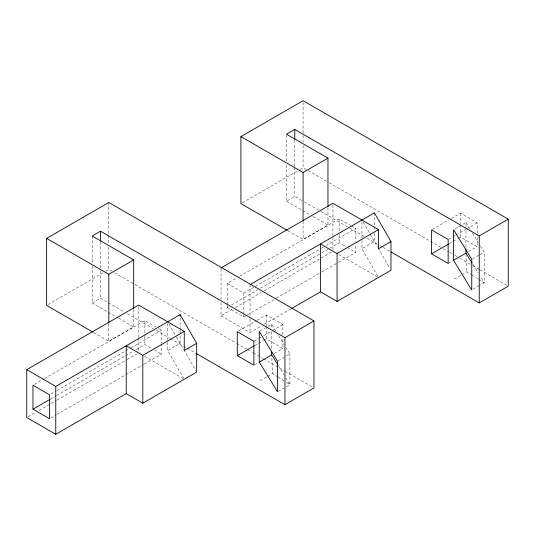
<?xml version="1.0" encoding="UTF-8"?>
<svg xmlns="http://www.w3.org/2000/svg" width="535" height="535" viewBox="0 0 535 535"><rect width="100%" height="100%" fill="white"/><g stroke="black" fill="none" stroke-linecap="round" stroke-linejoin="round"><path stroke-width="0.4" stroke-dasharray="2.67 2.01" d="M465.952 247.33L465.965 227.475M465.972 226.646L465.972 222.513L462.521 224.506M480.303 245.826L484.208 252.186L484.182 282.794L480.035 285.188M48.076 304.555L103.021 272.83M105.91 271.165L108.799 269.493L111.688 271.165M242.355 202.772L299.466 169.802M300.188 169.381L303.084 167.716L307.418 170.217M92.221 265.768L92.221 302.997L100.513 298.209L107.742 302.382M286.506 164.82L286.506 201.213L294.792 196.432L303.472 201.441M93.618 332.516L108.799 341.283L133.67 326.925L133.67 309.551M34.414 384.397L43.796 378.981M44.519 378.566L144.878 320.625L155.692 326.865M287.904 230.739L303.084 239.499L327.955 225.141L327.955 206.945M227.248 304.91L227.248 283.456L236.637 278.033M239.526 276.368L339.157 218.842L350.692 225.502M50.992 393.974L56.041 391.052M56.763 390.637L130.413 348.118M131.129 347.703L161.456 330.195L161.456 343.396M51.019 398.742L56.068 395.826M56.79 395.412L133.322 351.221M136.211 349.556L144.878 344.553L151.365 348.298M28.194 416.705L36.139 412.124M39.022 410.452L56.349 400.447M57.071 400.033L126.387 360.015M127.109 359.6L137.214 353.762M227.248 283.456L243.826 293.026L254.66 286.773M255.382 286.359L321.08 248.427M321.802 248.006L325.414 245.926M326.136 245.505L355.735 228.418L355.735 241.619M227.248 305.732L227.248 307.384L228.692 306.548M231.581 304.883L257.576 289.876M260.458 288.211L321.107 253.195M321.829 252.781L329.052 248.608M329.774 248.193L339.157 242.776L346.366 246.936M221.035 302.556L221.035 315.757L232.585 309.09M235.474 307.424L261.461 292.418M264.35 290.752L331.499 251.985M50.992 417.902L56.041 414.986M56.763 414.565L143.407 364.549M144.129 364.128L161.456 354.123L161.456 344.226M183.839 378.533L167.676 350.539L180.108 343.356L180.108 335.151M227.248 307.384L243.826 316.954L246.715 315.289M247.437 314.874L275.599 298.617M276.321 298.196L321.08 272.355M321.802 271.94L337.685 262.765M338.408 262.351L355.735 252.346L355.735 244.916M377.703 276.033L361.954 248.755L374.386 241.579L374.386 231.729M238.704 330.891L256.399 320.679M257.101 320.271L266.303 314.961L282.881 324.531L282.881 335.258M221.035 315.757L250.046 332.509L261.548 325.868M264.424 324.21L291.027 308.849M432.28 229.522L448.557 220.126M451.386 218.487L460.588 213.177L477.166 222.754L477.166 233.481M259.95 331.071L265.474 327.881M268.236 326.283L271.693 324.29L276.033 331.359M253.871 341.283L258.117 338.829M258.82 338.421L260.946 337.197M263.775 335.565L271.559 331.071M272.268 330.657L282.881 324.531M454.917 228.893L459.759 226.098M254.981 345.429L257.81 343.791M258.519 343.383L263.474 340.521M264.183 340.113L266.303 338.889L282.881 348.459L282.881 338.561M448.149 239.499L452.396 237.052M453.105 236.644L455.225 235.413M455.934 235.005L465.845 229.288M466.547 228.88L477.166 222.754M449.26 243.646L452.804 241.606M453.506 241.191L457.753 238.744M458.462 238.336L460.588 237.112L477.166 246.682L477.166 234.303M254.573 364.803L258.117 362.763M274.388 353.361L282.881 348.459M278.187 360.744L285.784 356.357M286.472 355.962L289.93 353.963L286.018 347.61M448.149 263.434L452.396 260.98M468.673 251.584L477.166 246.682M260.084 380.766L266.992 376.78M267.687 376.379L272.522 373.59L277.397 376.667M472.465 258.967L479.373 254.974M480.062 254.58L484.208 252.186M454.369 278.989L461.277 274.997M461.966 274.602L466.801 271.807L470.974 274.442M278.187 391.373L285.784 386.986M286.472 386.591L289.93 384.598L289.93 353.963M473.127 289.181L479.347 285.59M308.14 170.632L328.37 182.308M329.092 182.729L442.512 248.213M443.234 248.628L449.012 251.965M449.734 252.38L454.068 254.881M454.79 255.302L459.124 257.803M459.846 258.218L472.131 265.313M472.853 265.728L479.353 269.479M480.076 269.901L508.25 286.165M351.415 225.917L355.735 228.418M304.194 201.855L320.111 211.044M320.833 211.465L349.041 227.749M349.763 228.164L364.228 236.517M367.124 238.189L379.422 245.291M380.144 245.705L382.311 246.956M383.04 247.377L389.547 251.136M286.506 201.213L302.228 210.288M302.937 210.703L310.086 214.829M312.948 216.481L327.955 225.141M347.088 247.351L355.735 252.346M338.729 254.493L377.81 277.056M114.584 272.83L235.948 342.902M236.671 343.316L246.782 349.154M247.504 349.576L252.56 352.491M253.282 352.913L262.678 358.33M263.401 358.751L284.346 370.842M285.068 371.263L312.52 387.113M158.574 328.53L161.456 330.195M108.471 302.803L124.381 311.992M127.276 313.657L153.311 328.691M156.207 330.362L169.949 338.301M170.672 338.715L182.97 345.817M183.692 346.232L186.588 347.904M187.31 348.318L195.991 353.334M92.221 302.997L117.947 317.85M118.663 318.258L133.67 326.925M154.247 349.964L161.456 354.123M144.45 356.27L182.803 378.419M471.669 274.883L477.922 278.842M478.618 279.283L484.182 282.794L480.269 276.441M278.093 377.108L285.75 381.957M286.446 382.391L289.93 384.598L286.018 378.238M465.972 222.513L470.318 229.575M472.485 233.106L478.13 242.295M472.893 264.43L478.103 272.903M278.641 335.599L284.286 344.781M278.207 365.519L284.286 375.409M363.198 222.192L377.703 247.317M378.118 248.039L389.727 268.142M168.913 323.976L175.962 336.181M176.376 336.896L183.425 349.101M183.839 349.816L195.857 370.635M465.978 253.938L466.801 271.807M271.834 358.169L272.522 373.59M460.588 213.177L460.588 223.904M460.588 224.733L460.588 237.112M374.386 212.863L374.386 225.991M374.386 226.807L374.386 230.913M361.954 221.684L361.954 248.755M339.157 218.842L339.157 231.22M339.157 234.524L339.157 242.776M332.944 204.938L332.944 251.149M303.084 102.366L303.084 134.626M303.084 135.449L303.084 142.069M303.084 145.38L303.084 167.716M303.084 221.303L303.084 239.499M294.792 140.177L294.792 166.652M294.792 167.475L294.792 196.432M286.506 135.041L286.506 161.51M271.693 324.29L271.693 328.43M271.693 331.74L271.693 349.957M266.303 314.961L266.303 325.688M266.303 326.51L266.303 338.889M250.046 284.653L250.046 316.004M250.046 319.308L250.046 332.509M243.826 293.026L243.826 314.48M243.826 315.302L243.826 316.954M221.035 268.724L221.035 299.259M180.108 317.924L180.108 329.413M180.108 330.229L180.108 334.335M167.676 323.461L167.676 341.511M167.676 342.333L167.676 350.539M144.878 320.625L144.878 335.478M144.878 336.301L144.878 344.553M138.659 306.722L138.659 337.251M138.659 338.08L138.659 352.104M108.799 202.491L108.799 234.751M108.799 235.581L108.799 243.853M108.799 247.157L108.799 269.493M108.799 323.909L108.799 341.283M100.513 241.96L100.513 270.081M100.513 270.911L100.513 298.209M92.221 235.988L92.221 262.464"/><path stroke-width="0.8" d="M453.506 260.304L453.54 229.689L471.776 259.361L471.743 289.977L453.506 260.304L465.945 253.122L465.945 248.989M92.896 332.101L46.632 305.391L46.632 238.383L108.799 202.491L313.965 320.94L313.965 387.949L284.954 404.694L196.713 353.749M287.181 230.317L240.91 203.608L240.91 136.606L303.084 100.707L508.25 219.163L508.25 286.165L479.24 302.917L390.991 251.972M313.965 320.94L284.954 337.692L100.513 231.207L92.221 235.988L133.67 259.923L133.67 308.728M508.25 219.163L479.24 235.915L294.792 129.423L286.506 134.211L327.955 158.139L327.955 206.945M46.632 238.383L108.799 274.281L133.67 259.923M240.91 136.606L303.084 172.497L327.955 158.139M26.75 369.678L138.659 305.07L184.254 331.392L184.254 350.539L196.686 343.356L180.108 314.64L55.76 386.43L26.75 369.678L26.75 417.541L55.76 434.293L126.227 393.613L142.805 403.183L196.686 372.072L196.686 343.356M221.035 267.901L332.944 203.287L378.533 229.615L378.533 248.755L390.971 241.579L374.386 212.863L250.046 284.653M32.969 409.161L49.548 418.738L49.548 394.803L32.969 385.233L32.969 409.161L50.297 399.163M126.227 393.613L126.227 345.75L142.805 355.32L184.254 331.392M291.749 308.434L320.505 291.829L320.505 243.967L337.083 253.543L378.533 229.615M237.293 355.641L253.871 365.211L253.871 341.283L237.293 331.713L237.293 355.641L254.272 345.837M320.505 291.829L337.083 301.399L390.971 270.295L390.971 241.579M431.571 253.857L448.149 263.434L448.149 239.499L431.571 229.93L431.571 253.857L448.557 244.054M259.254 362.101L259.254 331.473L277.491 361.145L277.491 391.774L259.254 362.101L271.693 354.919L271.693 351.609M465.945 253.122L472.024 263.013M271.693 354.919L277.772 364.816M479.24 235.915L479.24 302.917M337.083 253.543L337.083 301.399M303.084 172.497L303.084 220.474M294.792 129.423L294.792 139.354M284.954 337.692L284.954 404.694M180.108 314.64L180.108 316.285M142.805 355.32L142.805 403.183M108.799 274.281L108.799 323.087M100.513 231.207L100.513 241.131M55.76 386.43L55.76 434.293"/></g></svg>
